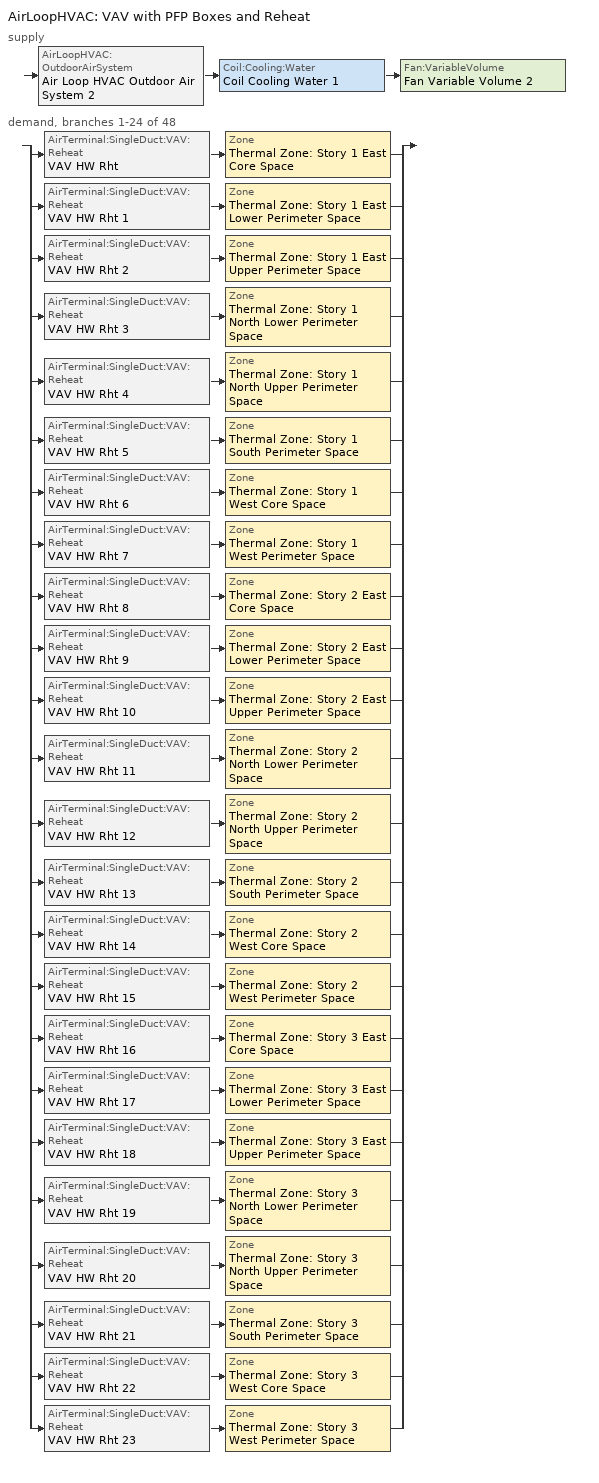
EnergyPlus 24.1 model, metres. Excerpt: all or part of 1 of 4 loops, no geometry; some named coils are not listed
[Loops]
AirLoopHVAC 'VAV with PFP Boxes and Reheat'
 supply: AirLoopHVAC:OutdoorAirSystem 'Air Loop HVAC Outdoor Air System 2' > Coil:Cooling:Water 'Coil Cooling Water 1' > Fan:VariableVolume 'Fan Variable Volume 2'
 demand, branches 1-24 of 48: split
  | AirTerminal:SingleDuct:VAV:Reheat 'VAV HW Rht' > Zone 'Thermal Zone: Story 1 East Core Space'
  | AirTerminal:SingleDuct:VAV:Reheat 'VAV HW Rht 1' > Zone 'Thermal Zone: Story 1 East Lower Perimeter Space'
  | AirTerminal:SingleDuct:VAV:Reheat 'VAV HW Rht 2' > Zone 'Thermal Zone: Story 1 East Upper Perimeter Space'
  | AirTerminal:SingleDuct:VAV:Reheat 'VAV HW Rht 3' > Zone 'Thermal Zone: Story 1 North Lower Perimeter Space'
  | AirTerminal:SingleDuct:VAV:Reheat 'VAV HW Rht 4' > Zone 'Thermal Zone: Story 1 North Upper Perimeter Space'
  | AirTerminal:SingleDuct:VAV:Reheat 'VAV HW Rht 5' > Zone 'Thermal Zone: Story 1 South Perimeter Space'
  | AirTerminal:SingleDuct:VAV:Reheat 'VAV HW Rht 6' > Zone 'Thermal Zone: Story 1 West Core Space'
  | AirTerminal:SingleDuct:VAV:Reheat 'VAV HW Rht 7' > Zone 'Thermal Zone: Story 1 West Perimeter Space'
  | AirTerminal:SingleDuct:VAV:Reheat 'VAV HW Rht 8' > Zone 'Thermal Zone: Story 2 East Core Space'
  | AirTerminal:SingleDuct:VAV:Reheat 'VAV HW Rht 9' > Zone 'Thermal Zone: Story 2 East Lower Perimeter Space'
  | AirTerminal:SingleDuct:VAV:Reheat 'VAV HW Rht 10' > Zone 'Thermal Zone: Story 2 East Upper Perimeter Space'
  | AirTerminal:SingleDuct:VAV:Reheat 'VAV HW Rht 11' > Zone 'Thermal Zone: Story 2 North Lower Perimeter Space'
  | AirTerminal:SingleDuct:VAV:Reheat 'VAV HW Rht 12' > Zone 'Thermal Zone: Story 2 North Upper Perimeter Space'
  | AirTerminal:SingleDuct:VAV:Reheat 'VAV HW Rht 13' > Zone 'Thermal Zone: Story 2 South Perimeter Space'
  | AirTerminal:SingleDuct:VAV:Reheat 'VAV HW Rht 14' > Zone 'Thermal Zone: Story 2 West Core Space'
  | AirTerminal:SingleDuct:VAV:Reheat 'VAV HW Rht 15' > Zone 'Thermal Zone: Story 2 West Perimeter Space'
  | AirTerminal:SingleDuct:VAV:Reheat 'VAV HW Rht 16' > Zone 'Thermal Zone: Story 3 East Core Space'
  | AirTerminal:SingleDuct:VAV:Reheat 'VAV HW Rht 17' > Zone 'Thermal Zone: Story 3 East Lower Perimeter Space'
  | AirTerminal:SingleDuct:VAV:Reheat 'VAV HW Rht 18' > Zone 'Thermal Zone: Story 3 East Upper Perimeter Space'
  | AirTerminal:SingleDuct:VAV:Reheat 'VAV HW Rht 19' > Zone 'Thermal Zone: Story 3 North Lower Perimeter Space'
  | AirTerminal:SingleDuct:VAV:Reheat 'VAV HW Rht 20' > Zone 'Thermal Zone: Story 3 North Upper Perimeter Space'
  | AirTerminal:SingleDuct:VAV:Reheat 'VAV HW Rht 21' > Zone 'Thermal Zone: Story 3 South Perimeter Space'
  | AirTerminal:SingleDuct:VAV:Reheat 'VAV HW Rht 22' > Zone 'Thermal Zone: Story 3 West Core Space'
  | AirTerminal:SingleDuct:VAV:Reheat 'VAV HW Rht 23' > Zone 'Thermal Zone: Story 3 West Perimeter Space'
[ZoneVentilation:DesignFlowRate]
90.1-2010 - Office - OpenOffice Ventilation: Zone or ZoneList or Space or SpaceList=256 - 90.1-2010 - Office - OpenOffice; Design Flow Rate Calculation Method=Flow/Area; Flow Rate per Floor Area {m3/s-m2}=0.001; Ventilation Type=Natural; Fan Total Efficiency=1; Constant Term Coefficient=1; Minimum Indoor Temperature {C}=-100; Maximum Indoor Temperature {C}=100; Delta Temperature {deltaC}=-100; Minimum Outdoor Temperature {C}=-100; Maximum Outdoor Temperature {C}=100; Maximum Wind Speed {m/s}=40
[EnergyManagementSystem:Sensor] Output:Variable or Output:Meter=Zone Mean Air Temperature
Name | Output:Variable or Output:Meter Index Key
ZoneMeanAirTemp_2_East_Lower_Perimeter | THERMAL ZONE: STORY 2 EAST LOWER PERIMETER SPACE
ZoneMeanAirTemp_2_South_Perimeter | Thermal Zone: Story 2 South Perimeter Space
ZoneMeanAirTemp_2_North_Upper_Perimeter | THERMAL ZONE: STORY 2 NORTH UPPER PERIMETER SPACE
ZoneMeanAirTemp_2_West_Perimeter | THERMAL ZONE: STORY 2 WEST PERIMETER SPACE
ZoneMeanAirTemp_3_East_Lower_Perimeter | THERMAL ZONE: STORY 3 EAST LOWER PERIMETER SPACE
ZoneMeanAirTemp_3_East_Upper_Perimeter | THERMAL ZONE: STORY 3 EAST UPPER PERIMETER SPACE
ZoneMeanAirTemp_3_North_Upper_Perimeter | THERMAL ZONE: STORY 3 NORTH UPPER PERIMETER SPACE
ZoneMeanAirTemp_3_South_Perimeter | THERMAL ZONE: STORY 3 SOUTH PERIMETER SPACE
ZoneMeanAirTemp_3_West_Perimeter | THERMAL ZONE: STORY 3 WEST PERIMETER SPACE
[SpaceList]
256 - 90.1-2010 - Office - OpenOffice: Story 1 West Core Space, Story 1 West Perimeter Space, Story 1 East Upper Perimeter Space, Story 6 East Upper Perimeter Space, Story 1 North Lower Perimeter Space, Story 1 North Upper Perimeter Space, Story 1 East Lower Perimeter Space, Story 1 South Perimeter Space, Story 1 East Core Space, Story 4 East Core Space, Story 2 West Perimeter Space, Story 3 East Lower Perimeter Space, Story 2 South Perimeter Space, Story 2 North Upper Perimeter Space, Story 2 East Upper Perimeter Space, Story 2 North Lower Perimeter Space, Story 2 East Lower Perimeter Space, Story 5 West Core Space, Story 2 East Core Space, Story 2 West Core Space, Story 5 South Perimeter Space, Story 3 West Perimeter Space, Story 3 North Upper Perimeter Space, Story 3 East Upper Perimeter Space, Story 3 North Lower Perimeter Space, Story 3 South Perimeter Space, Story 3 West Core Space, Story 3 East Core Space, Story 4 West Perimeter Space, Story 4 North Upper Perimeter Space, Story 4 East Upper Perimeter Space, Story 4 North Lower Perimeter Space, Story 4 East Lower Perimeter Space, Story 5 North Lower Perimeter Space, Story 4 South Perimeter Space, Story 4 West Core Space, Story 5 West Perimeter Space, Story 5 North Upper Perimeter Space, Story 5 East Upper Perimeter Space, Story 5 East Lower Perimeter Space, Story 5 East Core Space, Story 6 West Perimeter Space, Story 6 North Upper Perimeter Space, Story 6 North Lower Perimeter Space, Story 6 East Lower Perimeter Space, Story 6 South Perimeter Space, Story 6 West Core Space, Story 6 East Core Space
[ZoneInfiltration:DesignFlowRate]
90.1-2010 - Office - OpenOffice Infiltration 2: Zone or ZoneList or Space or SpaceList=256 - 90.1-2010 - Office - OpenOffice; Schedule=Medium Office Infil Quarter On; Design Flow Rate Calculation Method=Flow/ExteriorArea; Flow Rate per Exterior Surface Area {m3/s-m2}=0.000226568
[DesignSpecification:OutdoorAir]
90.1-2010 - Office - OpenOffice Ventilation: Outdoor Air Method=Sum; Outdoor Air Flow per Person {m3/s-person}=0.00235974; Outdoor Air Flow per Zone Floor Area {m3/s-m2}=0.0003048; Outdoor Air Flow per Zone {m3/s}=0; Outdoor Air Flow Air Changes per Hour {1/hr}=0
[DesignSpecification:OutdoorAir:SpaceList] Space 1 Design Specification Outdoor Air Object=90.1-2010 - Office - OpenOffice Ventilation
Name | Space 1
Thermal Zone: Story 1 East Core Space DSOA Space List | Story 1 East Core Space
Thermal Zone: Story 1 East Lower Perimeter Space DSOA Space List | Story 1 East Lower Perimeter Space
Thermal Zone: Story 1 East Upper Perimeter Space DSOA Space List | Story 1 East Upper Perimeter Space
Thermal Zone: Story 1 North Lower Perimeter Space DSOA Space List | Story 1 North Lower Perimeter Space
Thermal Zone: Story 1 North Upper Perimeter Space DSOA Space List | Story 1 North Upper Perimeter Space
Thermal Zone: Story 1 South Perimeter Space DSOA Space List | Story 1 South Perimeter Space
Thermal Zone: Story 1 West Core Space DSOA Space List | Story 1 West Core Space
Thermal Zone: Story 1 West Perimeter Space DSOA Space List | Story 1 West Perimeter Space
Thermal Zone: Story 2 East Core Space DSOA Space List | Story 2 East Core Space
Thermal Zone: Story 2 East Lower Perimeter Space DSOA Space List | Story 2 East Lower Perimeter Space
Thermal Zone: Story 2 East Upper Perimeter Space DSOA Space List | Story 2 East Upper Perimeter Space
Thermal Zone: Story 2 North Lower Perimeter Space DSOA Space List | Story 2 North Lower Perimeter Space
Thermal Zone: Story 2 North Upper Perimeter Space DSOA Space List | Story 2 North Upper Perimeter Space
Thermal Zone: Story 2 South Perimeter Space DSOA Space List | Story 2 South Perimeter Space
Thermal Zone: Story 2 West Core Space DSOA Space List | Story 2 West Core Space
Thermal Zone: Story 2 West Perimeter Space DSOA Space List | Story 2 West Perimeter Space
Thermal Zone: Story 3 East Core Space DSOA Space List | Story 3 East Core Space
Thermal Zone: Story 3 East Lower Perimeter Space DSOA Space List | Story 3 East Lower Perimeter Space
Thermal Zone: Story 3 East Upper Perimeter Space DSOA Space List | Story 3 East Upper Perimeter Space
Thermal Zone: Story 3 North Lower Perimeter Space DSOA Space List | Story 3 North Lower Perimeter Space
Thermal Zone: Story 3 North Upper Perimeter Space DSOA Space List | Story 3 North Upper Perimeter Space
Thermal Zone: Story 3 South Perimeter Space DSOA Space List | Story 3 South Perimeter Space
Thermal Zone: Story 3 West Core Space DSOA Space List | Story 3 West Core Space
Thermal Zone: Story 3 West Perimeter Space DSOA Space List | Story 3 West Perimeter Space
[Sizing:Zone] Zone Cooling Design Supply Air Temperature Input Method=SupplyAirTemperature; Zone Cooling Design Supply Air Temperature {C}=14; Zone Cooling Design Supply Air Temperature Difference {deltaC}=11.11; Zone Heating Design Supply Air Temperature Input Method=SupplyAirTemperature; Zone Heating Design Supply Air Temperature {C}=40; Zone Heating Design Supply Air Temperature Difference {deltaC}=11.11; Zone Cooling Design Supply Air Humidity Ratio {kgWater/kgDryAir}=0.0085; Zone Heating Design Supply Air Humidity Ratio {kgWater/kgDryAir}=0.008; Cooling Design Air Flow Method=DesignDay; Cooling Design Air Flow Rate {m3/s}=0; Cooling Minimum Air Flow per Zone Floor Area {m3/s-m2}=0.003; Cooling Minimum Air Flow {m3/s}=0; Cooling Minimum Air Flow Fraction=0; Heating Design Air Flow Method=DesignDay; Heating Design Air Flow Rate {m3/s}=0; Heating Maximum Air Flow per Zone Floor Area {m3/s-m2}=0.002032; Heating Maximum Air Flow {m3/s}=0.141576; Heating Maximum Air Flow Fraction=0.3; Account for Dedicated Outdoor Air System=No; Zone Load Sizing Method=Sensible Load Only No Latent Load; Zone Latent Cooling Design Supply Air Humidity Ratio Input Method=HumidityRatioDifference; Zone Cooling Design Supply Air Humidity Ratio Difference {kgWater/kgDryAir}=0.005; Zone Latent Heating Design Supply Air Humidity Ratio Input Method=HumidityRatioDifference; Zone Humidification Design Supply Air Humidity Ratio Difference {kgWater/kgDryAir}=0.005
Name | Design Specification Outdoor Air Object
Thermal Zone: Story 1 East Core Space | Thermal Zone: Story 1 East Core Space DSOA Space List
Thermal Zone: Story 1 East Lower Perimeter Space | Thermal Zone: Story 1 East Lower Perimeter Space DSOA Space List
Thermal Zone: Story 1 East Upper Perimeter Space | Thermal Zone: Story 1 East Upper Perimeter Space DSOA Space List
Thermal Zone: Story 1 North Lower Perimeter Space | Thermal Zone: Story 1 North Lower Perimeter Space DSOA Space List
Thermal Zone: Story 1 North Upper Perimeter Space | Thermal Zone: Story 1 North Upper Perimeter Space DSOA Space List
Thermal Zone: Story 1 South Perimeter Space | Thermal Zone: Story 1 South Perimeter Space DSOA Space List
Thermal Zone: Story 1 West Core Space | Thermal Zone: Story 1 West Core Space DSOA Space List
Thermal Zone: Story 1 West Perimeter Space | Thermal Zone: Story 1 West Perimeter Space DSOA Space List
Thermal Zone: Story 2 East Core Space | Thermal Zone: Story 2 East Core Space DSOA Space List
Thermal Zone: Story 2 East Lower Perimeter Space | Thermal Zone: Story 2 East Lower Perimeter Space DSOA Space List
Thermal Zone: Story 2 East Upper Perimeter Space | Thermal Zone: Story 2 East Upper Perimeter Space DSOA Space List
Thermal Zone: Story 2 North Lower Perimeter Space | Thermal Zone: Story 2 North Lower Perimeter Space DSOA Space List
Thermal Zone: Story 2 North Upper Perimeter Space | Thermal Zone: Story 2 North Upper Perimeter Space DSOA Space List
Thermal Zone: Story 2 South Perimeter Space | Thermal Zone: Story 2 South Perimeter Space DSOA Space List
Thermal Zone: Story 2 West Core Space | Thermal Zone: Story 2 West Core Space DSOA Space List
Thermal Zone: Story 2 West Perimeter Space | Thermal Zone: Story 2 West Perimeter Space DSOA Space List
Thermal Zone: Story 3 East Core Space | Thermal Zone: Story 3 East Core Space DSOA Space List
Thermal Zone: Story 3 East Lower Perimeter Space | Thermal Zone: Story 3 East Lower Perimeter Space DSOA Space List
Thermal Zone: Story 3 East Upper Perimeter Space | Thermal Zone: Story 3 East Upper Perimeter Space DSOA Space List
Thermal Zone: Story 3 North Lower Perimeter Space | Thermal Zone: Story 3 North Lower Perimeter Space DSOA Space List
Thermal Zone: Story 3 North Upper Perimeter Space | Thermal Zone: Story 3 North Upper Perimeter Space DSOA Space List
Thermal Zone: Story 3 South Perimeter Space | Thermal Zone: Story 3 South Perimeter Space DSOA Space List
Thermal Zone: Story 3 West Core Space | Thermal Zone: Story 3 West Core Space DSOA Space List
Thermal Zone: Story 3 West Perimeter Space | Thermal Zone: Story 3 West Perimeter Space DSOA Space List
[Sizing:System]
VAV with PFP Boxes and Reheat: Type of Load to Size On=Sensible; Design Outdoor Air Flow Rate {m3/s}=autosize; Central Heating Maximum System Air Flow Ratio=0.3; Preheat Design Temperature {C}=7; Preheat Design Humidity Ratio {kgWater/kgDryAir}=0.008; Precool Design Temperature {C}=12.8; Precool Design Humidity Ratio {kgWater/kgDryAir}=0.008; Central Cooling Design Supply Air Temperature {C}=18; Central Heating Design Supply Air Temperature {C}=16.7; Type of Zone Sum to Use=NonCoincident; 100% Outdoor Air in Cooling=No; 100% Outdoor Air in Heating=Yes; Central Cooling Design Supply Air Humidity Ratio {kgWater/kgDryAir}=0.0085; Central Heating Design Supply Air Humidity Ratio {kgWater/kgDryAir}=0.008; Cooling Supply Air Flow Rate Method=FlowPerFloorArea; Cooling Supply Air Flow Rate {m3/s}=0; Cooling Supply Air Flow Rate Per Floor Area {m3/s-m2}=0.00996765; Cooling Fraction of Autosized Cooling Supply Air Flow Rate=1; Cooling Supply Air Flow Rate Per Unit Cooling Capacity {m3/s-W}=3.94755e-05; Heating Supply Air Flow Rate Method=DesignDay; Heating Supply Air Flow Rate {m3/s}=0; Heating Supply Air Flow Rate Per Floor Area {m3/s-m2}=0.00996765; Heating Fraction of Autosized Heating Supply Air Flow Rate=1; Heating Fraction of Autosized Cooling Supply Air Flow Rate=1; Heating Supply Air Flow Rate Per Unit Heating Capacity {m3/s-W}=3.15882e-05; System Outdoor Air Method=ZoneSum; Zone Maximum Outdoor Air Fraction=1; Cooling Design Capacity Method=CoolingDesignCapacity; Cooling Design Capacity {W}=Autosize; Cooling Design Capacity Per Floor Area {W/m2}=234.7; Fraction of Autosized Cooling Design Capacity=1; Heating Design Capacity Method=HeatingDesignCapacity; Heating Design Capacity {W}=Autosize; Heating Design Capacity Per Floor Area {W/m2}=157; Fraction of Autosized Heating Design Capacity=1; Central Cooling Capacity Control Method=OnOff
[ZoneControl:Thermostat] Control Type Schedule=DualSetpointControl; Temperature Difference Between Cutout And Setpoint {deltaC}=0
Name | Zone or ZoneList | Control 1
Thermal Zone: Story 1 East Core Space Thermostat | Thermal Zone: Story 1 East Core Space | Thermal Zone: Story 1 East Core Space Thermostat
Thermal Zone: Story 1 East Lower Perimeter Space Thermostat | Thermal Zone: Story 1 East Lower Perimeter Space | Thermal Zone: Story 1 East Lower Perimeter Space Thermostat
Thermal Zone: Story 1 East Upper Perimeter Space Thermostat | Thermal Zone: Story 1 East Upper Perimeter Space | Thermal Zone: Story 1 East Upper Perimeter Space Thermostat
Thermal Zone: Story 1 North Lower Perimeter Space Thermostat | Thermal Zone: Story 1 North Lower Perimeter Space | Thermal Zone: Story 1 North Lower Perimeter Space Thermostat
Thermal Zone: Story 1 North Upper Perimeter Space Thermostat | Thermal Zone: Story 1 North Upper Perimeter Space | Thermal Zone: Story 1 North Upper Perimeter Space Thermostat
Thermal Zone: Story 1 South Perimeter Space Thermostat | Thermal Zone: Story 1 South Perimeter Space | Thermal Zone: Story 1 South Perimeter Space Thermostat
Thermal Zone: Story 1 West Core Space Thermostat | Thermal Zone: Story 1 West Core Space | Thermal Zone: Story 1 West Core Space Thermostat
Thermal Zone: Story 1 West Perimeter Space Thermostat | Thermal Zone: Story 1 West Perimeter Space | Thermal Zone: Story 1 West Perimeter Space Thermostat
Thermal Zone: Story 2 East Core Space Thermostat | Thermal Zone: Story 2 East Core Space | Thermal Zone: Story 2 East Core Space Thermostat
Thermal Zone: Story 2 East Lower Perimeter Space Thermostat | Thermal Zone: Story 2 East Lower Perimeter Space | Thermal Zone: Story 2 East Lower Perimeter Space Thermostat
Thermal Zone: Story 2 East Upper Perimeter Space Thermostat | Thermal Zone: Story 2 East Upper Perimeter Space | Thermal Zone: Story 2 East Upper Perimeter Space Thermostat
Thermal Zone: Story 2 North Lower Perimeter Space Thermostat | Thermal Zone: Story 2 North Lower Perimeter Space | Thermal Zone: Story 2 North Lower Perimeter Space Thermostat
Thermal Zone: Story 2 North Upper Perimeter Space Thermostat | Thermal Zone: Story 2 North Upper Perimeter Space | Thermal Zone: Story 2 North Upper Perimeter Space Thermostat
Thermal Zone: Story 2 South Perimeter Space Thermostat | Thermal Zone: Story 2 South Perimeter Space | Thermal Zone: Story 2 South Perimeter Space Thermostat
Thermal Zone: Story 2 West Core Space Thermostat | Thermal Zone: Story 2 West Core Space | Thermal Zone: Story 2 West Core Space Thermostat
Thermal Zone: Story 2 West Perimeter Space Thermostat | Thermal Zone: Story 2 West Perimeter Space | Thermal Zone: Story 2 West Perimeter Space Thermostat
Thermal Zone: Story 3 East Core Space Thermostat | Thermal Zone: Story 3 East Core Space | Thermal Zone: Story 3 East Core Space Thermostat
Thermal Zone: Story 3 East Lower Perimeter Space Thermostat | Thermal Zone: Story 3 East Lower Perimeter Space | Thermal Zone: Story 3 East Lower Perimeter Space Thermostat
Thermal Zone: Story 3 East Upper Perimeter Space Thermostat | Thermal Zone: Story 3 East Upper Perimeter Space | Thermal Zone: Story 3 East Upper Perimeter Space Thermostat
Thermal Zone: Story 3 North Lower Perimeter Space Thermostat | Thermal Zone: Story 3 North Lower Perimeter Space | Thermal Zone: Story 3 North Lower Perimeter Space Thermostat
Thermal Zone: Story 3 North Upper Perimeter Space Thermostat | Thermal Zone: Story 3 North Upper Perimeter Space | Thermal Zone: Story 3 North Upper Perimeter Space Thermostat
Thermal Zone: Story 3 South Perimeter Space Thermostat | Thermal Zone: Story 3 South Perimeter Space | Thermal Zone: Story 3 South Perimeter Space Thermostat
Thermal Zone: Story 3 West Core Space Thermostat | Thermal Zone: Story 3 West Core Space | Thermal Zone: Story 3 West Core Space Thermostat
Thermal Zone: Story 3 West Perimeter Space Thermostat | Thermal Zone: Story 3 West Perimeter Space | Thermal Zone: Story 3 West Perimeter Space Thermostat
[ThermostatSetpoint:DualSetpoint] Heating Setpoint Temperature Schedule=hsp; Cooling Setpoint Temperature Schedule=csp
Thermal Zone: Story 1 East Core Space Thermostat; Thermal Zone: Story 1 East Lower Perimeter Space Thermostat; Thermal Zone: Story 1 East Upper Perimeter Space Thermostat; Thermal Zone: Story 1 North Lower Perimeter Space Thermostat; Thermal Zone: Story 1 North Upper Perimeter Space Thermostat; Thermal Zone: Story 1 South Perimeter Space Thermostat; Thermal Zone: Story 1 West Core Space Thermostat; Thermal Zone: Story 1 West Perimeter Space Thermostat; Thermal Zone: Story 2 East Core Space Thermostat; Thermal Zone: Story 2 East Lower Perimeter Space Thermostat; Thermal Zone: Story 2 East Upper Perimeter Space Thermostat; Thermal Zone: Story 2 North Lower Perimeter Space Thermostat; Thermal Zone: Story 2 North Upper Perimeter Space Thermostat; Thermal Zone: Story 2 South Perimeter Space Thermostat; Thermal Zone: Story 2 West Core Space Thermostat; Thermal Zone: Story 2 West Perimeter Space Thermostat; Thermal Zone: Story 3 East Core Space Thermostat; Thermal Zone: Story 3 East Lower Perimeter Space Thermostat; Thermal Zone: Story 3 East Upper Perimeter Space Thermostat; Thermal Zone: Story 3 North Lower Perimeter Space Thermostat; Thermal Zone: Story 3 North Upper Perimeter Space Thermostat; Thermal Zone: Story 3 South Perimeter Space Thermostat; Thermal Zone: Story 3 West Core Space Thermostat; Thermal Zone: Story 3 West Perimeter Space Thermostat
[AirTerminal:SingleDuct:VAV:Reheat] Availability Schedule=Always On Discrete hvac_library; Zone Minimum Air Flow Input Method=FixedFlowRate; Maximum Hot Water or Steam Flow Rate {m3/s}=Autosize; Minimum Hot Water or Steam Flow Rate {m3/s}=0; Convergence Tolerance=0.001; Damper Heating Action=Normal; Maximum Flow per Zone Floor Area During Reheat {m3/s-m2}=Autocalculate; Maximum Flow Fraction During Reheat=Autocalculate; Maximum Reheat Air Temperature {C}=35
Name | Maximum Air Flow Rate {m3/s} | Constant Minimum Air Flow Fraction | Fixed Minimum Air Flow Rate {m3/s} | Reheat Coil
VAV HW Rht | autosize | 0.63 | 11.4774 | VAV HW Rht Coil
VAV HW Rht 1 | Autosize | 0.63 | 0.0823968 | VAV HW Rht Coil 1
VAV HW Rht 2 | Autosize | 0.63 | 0.345148 | VAV HW Rht Coil 2
VAV HW Rht 3 | Autosize | 0.63 | 0.247 | VAV HW Rht Coil 3
VAV HW Rht 4 | Autosize | 0.63 | 0.409867 | VAV HW Rht Coil 4
VAV HW Rht 5 | Autosize | 0.63 | 0.61794 | VAV HW Rht Coil 5
VAV HW Rht 6 | Autosize | 0.63 | 0.61 | VAV HW Rht Coil 6
VAV HW Rht 7 | Autosize | 0.63 | 0.425978 | VAV HW Rht Coil 7
VAV HW Rht 8 | Autosize | 0.63 | 1.86745 | VAV HW Rht Coil 8
VAV HW Rht 9 | Autosize | 0.63 | 0.190291 | VAV HW Rht Coil 9
VAV HW Rht 10 | Autosize | 0.63 | 0.409119 | VAV HW Rht Coil 10
VAV HW Rht 11 | Autosize | 0.63 | 0.332205 | VAV HW Rht Coil 11
VAV HW Rht 12 | Autosize | 0.63 | 0.283707 | VAV HW Rht Coil 12
VAV HW Rht 13 | Autosize | 0.63 | 0.741141 | VAV HW Rht Coil 13
VAV HW Rht 14 | Autosize | 0.63 | 2.56202 | VAV HW Rht Coil 14
VAV HW Rht 15 | Autosize | 0.63 | 0.517857 | VAV HW Rht Coil 15
VAV HW Rht 16 | Autosize | 0.63 | 2.9958 | VAV HW Rht Coil 16
VAV HW Rht 17 | Autosize | 0.63 | 0.203428 | VAV HW Rht Coil 17
VAV HW Rht 18 | Autosize |  | 0.381845 | VAV HW Rht Coil 18
VAV HW Rht 19 | Autosize | 0.63 | 0.542375 | VAV HW Rht Coil 19
VAV HW Rht 20 | Autosize | 0.63 | 0.20134 | VAV HW Rht Coil 20
VAV HW Rht 21 | Autosize | 0.63 | 0.344183 | VAV HW Rht Coil 21
VAV HW Rht 22 | Autosize | 0.63 | 0.64 | VAV HW Rht Coil 22
VAV HW Rht 23 | Autosize | 0.63 | 0.941559 | VAV HW Rht Coil 23
[Zone equipment]
Thermal Zone: Story 1 East Core Space: VAV HW Rht
Thermal Zone: Story 1 East Lower Perimeter Space: VAV HW Rht 1
Thermal Zone: Story 1 East Upper Perimeter Space: VAV HW Rht 2
Thermal Zone: Story 1 North Lower Perimeter Space: VAV HW Rht 3
Thermal Zone: Story 1 North Upper Perimeter Space: VAV HW Rht 4
Thermal Zone: Story 1 South Perimeter Space: VAV HW Rht 5
Thermal Zone: Story 1 West Core Space: VAV HW Rht 6
Thermal Zone: Story 1 West Perimeter Space: VAV HW Rht 7
Thermal Zone: Story 2 East Core Space: VAV HW Rht 8
Thermal Zone: Story 2 East Lower Perimeter Space: VAV HW Rht 9
Thermal Zone: Story 2 East Upper Perimeter Space: VAV HW Rht 10
Thermal Zone: Story 2 North Lower Perimeter Space: VAV HW Rht 11
Thermal Zone: Story 2 North Upper Perimeter Space: VAV HW Rht 12
Thermal Zone: Story 2 South Perimeter Space: VAV HW Rht 13
Thermal Zone: Story 2 West Core Space: VAV HW Rht 14
Thermal Zone: Story 2 West Perimeter Space: VAV HW Rht 15
Thermal Zone: Story 3 East Core Space: VAV HW Rht 16
Thermal Zone: Story 3 East Lower Perimeter Space: VAV HW Rht 17
Thermal Zone: Story 3 East Upper Perimeter Space: VAV HW Rht 18
Thermal Zone: Story 3 North Lower Perimeter Space: VAV HW Rht 19
Thermal Zone: Story 3 North Upper Perimeter Space: VAV HW Rht 20
Thermal Zone: Story 3 South Perimeter Space: VAV HW Rht 21
Thermal Zone: Story 3 West Core Space: VAV HW Rht 22
Thermal Zone: Story 3 West Perimeter Space: VAV HW Rht 23
[Fan:VariableVolume]
Fan Variable Volume 2: Availability Schedule=Always On Discrete; Fan Total Efficiency=0.6045; Pressure Rise {Pa}=500; Maximum Flow Rate {m3/s}=85; Fan Power Minimum Flow Rate Input Method=Fraction; Fan Power Minimum Flow Fraction=0.25; Fan Power Minimum Air Flow Rate {m3/s}=0.113267; Motor Efficiency=0.93; Motor In Airstream Fraction=1; Fan Power Coefficient 1=0.0407599; Fan Power Coefficient 2=0.088045; Fan Power Coefficient 3=-0.0729261; Fan Power Coefficient 4=0.94374; Fan Power Coefficient 5=0
[Coil:Cooling:Water]
Coil Cooling Water 1: Availability Schedule=Always On Discrete; Design Water Flow Rate {m3/s}=Autosize; Design Air Flow Rate {m3/s}=Autosize; Design Inlet Water Temperature {C}=Autosize; Design Inlet Air Temperature {C}=Autosize; Design Outlet Air Temperature {C}=Autosize; Design Inlet Air Humidity Ratio {kgWater/kgDryAir}=Autosize; Design Outlet Air Humidity Ratio {kgWater/kgDryAir}=Autosize; Type of Analysis=SimpleAnalysis; Heat Exchanger Configuration=CrossFlow; Design Water Temperature Difference {deltaC}=1
[Controller:WaterCoil]
Controller Water Coil 1: Control Variable=Temperature; Action=Reverse; Actuator Variable=Flow; Controller Convergence Tolerance {deltaC}=Autosize; Maximum Actuated Flow {m3/s}=Autosize; Minimum Actuated Flow {m3/s}=0
[Controller:OutdoorAir]
Controller Outdoor Air 2: Minimum Outdoor Air Flow Rate {m3/s}=Autosize; Maximum Outdoor Air Flow Rate {m3/s}=Autosize; Economizer Control Type=DifferentialDryBulb; Economizer Control Action Type=ModulateFlow; Economizer Maximum Limit Dry-Bulb Temperature {C}=28; Economizer Maximum Limit Enthalpy {J/kg}=64000; Economizer Minimum Limit Dry-Bulb Temperature {C}=-100; Lockout Type=NoLockout; Minimum Limit Type=FixedMinimum; Maximum Fraction of Outdoor Air Schedule=OutdoorAir_Schedule; Mechanical Ventilation Controller=Controller Mechanical Ventilation 2; High Humidity Control=No; Control High Indoor Humidity Based on Outdoor Humidity Ratio=Yes; Heat Recovery Bypass Control Type=BypassWhenWithinEconomizerLimits
[Controller:MechanicalVentilation]
Controller Mechanical Ventilation 2: Availability Schedule=Always On Discrete; Demand Controlled Ventilation=No; System Outdoor Air Method=ZoneSum; Zone or ZoneList 1=Thermal Zone: Story 1 East Core Space; Design Specification Outdoor Air Object Name 1=90.1-2010 - Office - OpenOffice Ventilation; Zone or ZoneList 2=Thermal Zone: Story 1 East Lower Perimeter Space; Design Specification Outdoor Air Object Name 2=90.1-2010 - Office - OpenOffice Ventilation; Zone or ZoneList 3=Thermal Zone: Story 1 East Upper Perimeter Space; Design Specification Outdoor Air Object Name 3=90.1-2010 - Office - OpenOffice Ventilation; Zone or ZoneList 4=Thermal Zone: Story 1 North Lower Perimeter Space; Design Specification Outdoor Air Object Name 4=90.1-2010 - Office - OpenOffice Ventilation; Zone or ZoneList 5=Thermal Zone: Story 1 North Upper Perimeter Space; Design Specification Outdoor Air Object Name 5=90.1-2010 - Office - OpenOffice Ventilation; Zone or ZoneList 6=Thermal Zone: Story 1 South Perimeter Space; Design Specification Outdoor Air Object Name 6=90.1-2010 - Office - OpenOffice Ventilation; Zone or ZoneList 7=Thermal Zone: Story 1 West Core Space; Design Specification Outdoor Air Object Name 7=90.1-2010 - Office - OpenOffice Ventilation; Zone or ZoneList 8=Thermal Zone: Story 1 West Perimeter Space; Design Specification Outdoor Air Object Name 8=90.1-2010 - Office - OpenOffice Ventilation; Zone or ZoneList 9=Thermal Zone: Story 2 East Core Space; Design Specification Outdoor Air Object Name 9=90.1-2010 - Office - OpenOffice Ventilation; Zone or ZoneList 10=Thermal Zone: Story 2 East Lower Perimeter Space; Design Specification Outdoor Air Object Name 10=90.1-2010 - Office - OpenOffice Ventilation; Zone or ZoneList 11=Thermal Zone: Story 2 East Upper Perimeter Space; Design Specification Outdoor Air Object Name 11=90.1-2010 - Office - OpenOffice Ventilation; Zone or ZoneList 12=Thermal Zone: Story 2 North Lower Perimeter Space; Design Specification Outdoor Air Object Name 12=90.1-2010 - Office - OpenOffice Ventilation; Zone or ZoneList 13=Thermal Zone: Story 2 North Upper Perimeter Space; Design Specification Outdoor Air Object Name 13=90.1-2010 - Office - OpenOffice Ventilation; Zone or ZoneList 14=Thermal Zone: Story 2 South Perimeter Space; Design Specification Outdoor Air Object Name 14=90.1-2010 - Office - OpenOffice Ventilation; Zone or ZoneList 15=Thermal Zone: Story 2 West Core Space; Design Specification Outdoor Air Object Name 15=90.1-2010 - Office - OpenOffice Ventilation; Zone or ZoneList 16=Thermal Zone: Story 2 West Perimeter Space; Design Specification Outdoor Air Object Name 16=90.1-2010 - Office - OpenOffice Ventilation; Zone or ZoneList 17=Thermal Zone: Story 3 East Core Space; Design Specification Outdoor Air Object Name 17=90.1-2010 - Office - OpenOffice Ventilation; Zone or ZoneList 18=Thermal Zone: Story 3 East Lower Perimeter Space; Design Specification Outdoor Air Object Name 18=90.1-2010 - Office - OpenOffice Ventilation; Zone or ZoneList 19=Thermal Zone: Story 3 East Upper Perimeter Space; Design Specification Outdoor Air Object Name 19=90.1-2010 - Office - OpenOffice Ventilation; Zone or ZoneList 20=Thermal Zone: Story 3 North Lower Perimeter Space; Design Specification Outdoor Air Object Name 20=90.1-2010 - Office - OpenOffice Ventilation; Zone or ZoneList 21=Thermal Zone: Story 3 North Upper Perimeter Space; Design Specification Outdoor Air Object Name 21=90.1-2010 - Office - OpenOffice Ventilation; Zone or ZoneList 22=Thermal Zone: Story 3 South Perimeter Space; Design Specification Outdoor Air Object Name 22=90.1-2010 - Office - OpenOffice Ventilation; Zone or ZoneList 23=Thermal Zone: Story 3 West Core Space; Design Specification Outdoor Air Object Name 23=90.1-2010 - Office - OpenOffice Ventilation; Zone or ZoneList 24=Thermal Zone: Story 3 West Perimeter Space; Design Specification Outdoor Air Object Name 24=90.1-2010 - Office - OpenOffice Ventilation; Zone or ZoneList 25=Thermal Zone: Story 4 East Core Space; Design Specification Outdoor Air Object Name 25=90.1-2010 - Office - OpenOffice Ventilation; Zone or ZoneList 26=Thermal Zone: Story 4 East Lower Perimeter Space; Design Specification Outdoor Air Object Name 26=90.1-2010 - Office - OpenOffice Ventilation; Zone or ZoneList 27=Thermal Zone: Story 4 East Upper Perimeter Space; Design Specification Outdoor Air Object Name 27=90.1-2010 - Office - OpenOffice Ventilation; Zone or ZoneList 28=Thermal Zone: Story 4 North Lower Perimeter Space; Design Specification Outdoor Air Object Name 28=90.1-2010 - Office - OpenOffice Ventilation; Zone or ZoneList 29=Thermal Zone: Story 4 North Upper Perimeter Space; Design Specification Outdoor Air Object Name 29=90.1-2010 - Office - OpenOffice Ventilation; Zone or ZoneList 30=Thermal Zone: Story 4 South Perimeter Space; Design Specification Outdoor Air Object Name 30=90.1-2010 - Office - OpenOffice Ventilation; Zone or ZoneList 31=Thermal Zone: Story 4 West Core Space; Design Specification Outdoor Air Object Name 31=90.1-2010 - Office - OpenOffice Ventilation; Zone or ZoneList 32=Thermal Zone: Story 4 West Perimeter Space; Design Specification Outdoor Air Object Name 32=90.1-2010 - Office - OpenOffice Ventilation; Zone or ZoneList 33=Thermal Zone: Story 5 East Core Space; Design Specification Outdoor Air Object Name 33=90.1-2010 - Office - OpenOffice Ventilation; Zone or ZoneList 34=Thermal Zone: Story 5 East Lower Perimeter Space; Design Specification Outdoor Air Object Name 34=90.1-2010 - Office - OpenOffice Ventilation; Zone or ZoneList 35=Thermal Zone: Story 5 East Upper Perimeter Space; Design Specification Outdoor Air Object Name 35=90.1-2010 - Office - OpenOffice Ventilation; Zone or ZoneList 36=Thermal Zone: Story 5 North Lower Perimeter Space; Design Specification Outdoor Air Object Name 36=90.1-2010 - Office - OpenOffice Ventilation; Zone or ZoneList 37=Thermal Zone: Story 5 North Upper Perimeter Space; Design Specification Outdoor Air Object Name 37=90.1-2010 - Office - OpenOffice Ventilation; Zone or ZoneList 38=Thermal Zone: Story 5 South Perimeter Space; Design Specification Outdoor Air Object Name 38=90.1-2010 - Office - OpenOffice Ventilation; Zone or ZoneList 39=Thermal Zone: Story 5 West Core Space; Design Specification Outdoor Air Object Name 39=90.1-2010 - Office - OpenOffice Ventilation; Zone or ZoneList 40=Thermal Zone: Story 5 West Perimeter Space; Design Specification Outdoor Air Object Name 40=90.1-2010 - Office - OpenOffice Ventilation; Zone or ZoneList 41=Thermal Zone: Story 6 East Core Space; Design Specification Outdoor Air Object Name 41=90.1-2010 - Office - OpenOffice Ventilation; Zone or ZoneList 42=Thermal Zone: Story 6 East Lower Perimeter Space; Design Specification Outdoor Air Object Name 42=90.1-2010 - Office - OpenOffice Ventilation; Zone or ZoneList 43=Thermal Zone: Story 6 East Upper Perimeter Space; Design Specification Outdoor Air Object Name 43=90.1-2010 - Office - OpenOffice Ventilation; Zone or ZoneList 44=Thermal Zone: Story 6 North Lower Perimeter Space; Design Specification Outdoor Air Object Name 44=90.1-2010 - Office - OpenOffice Ventilation; Zone or ZoneList 45=Thermal Zone: Story 6 North Upper Perimeter Space; Design Specification Outdoor Air Object Name 45=90.1-2010 - Office - OpenOffice Ventilation; Zone or ZoneList 46=Thermal Zone: Story 6 South Perimeter Space; Design Specification Outdoor Air Object Name 46=90.1-2010 - Office - OpenOffice Ventilation; Zone or ZoneList 47=Thermal Zone: Story 6 West Core Space; Design Specification Outdoor Air Object Name 47=90.1-2010 - Office - OpenOffice Ventilation; Zone or ZoneList 48=Thermal Zone: Story 6 West Perimeter Space; Design Specification Outdoor Air Object Name 48=90.1-2010 - Office - OpenOffice Ventilation
[AirLoopHVAC]
VAV with PFP Boxes and Reheat: Design Supply Air Flow Rate {m3/s}=AutoSize; Design Return Air Flow Fraction of Supply Air Flow=1
[SetpointManager:Scheduled]
Setpoint Manager Scheduled: Control Variable=Temperature; Schedule=CustomSATspt
[SetpointManager:MixedAir] Control Variable=Temperature
Node 75 OS Default SPM; Node 76 OS Default SPM
[Schedule:Compact]
hsp: Through: 12/31, For: AllDays, Until: 24:00, 18
csp: Through: 12/31, For: AllDays, Until: 01:00, 24, Until: 02:00, 24, Until: 03:00, 24, Until: 04:00, 24, Until: 05:00, 24, Until: 06:00, 24, Until: 07:00, 24, Until: 08:00, 24, Until: 09:00, 24, Until: 10:00, 24, Until: 11:00, 24, Until: 12:00, 24, Until: 13:00, 24, Until: 14:00, 24, Until: 15:00, 24, Until: 16:00, 24, Until: 17:00, 24, Until: 18:00, 24, Until: 19:00, 24, Until: 20:00, 24, Until: 21:00, 24, Until: 22:00, 24, Until: 23:00, 24, Until: 24:00, 24
OutdoorAir_Schedule: Through: 12/31, For: AllDays, Until: 24:00, 0.37
CustomSATspt: Through: 06/26, For: AllDays, Until:24:00, 18.3, Through: 06/27, For: AllDays, Until:24:00, 18.3, Through: 06/28, For: AllDays, Until:24:00, 18.3, Through: 06/29, For: AllDays, Until:24:00, 18.3, Through: 06/30, For: AllDays, Until:24:00, 18.3, Through: 07/01, For: AllDays, Until:24:00, 18.3, Through: 07/02, For: AllDays, Until:24:00, 18.3, Through: 07/03, For: AllDays, Until:24:00, 18.3, Through: 07/04, For: AllDays, Until:24:00, 18.3, Through: 07/05, For: AllDays, Until:24:00, 18.3, Through: 07/06, For: AllDays, Until:24:00, 18.3, Through: 07/07, For: AllDays, Until:24:00, 18.3, Through: 07/08, For: AllDays, Until:24:00, 18.3, Through: 07/09, For: AllDays, Until:24:00, 18.3, Through: 07/10, For: AllDays, Until:24:00, 18.3, Through: 07/11, For: AllDays, Until:24:00, 18.3, Through: 07/12, For: AllDays, Until:24:00, 18.1, Through: 07/13, For: AllDays, Until:24:00, 18.1, Through: 07/14, For: AllDays, Until:24:00, 18.1, Through: 07/15, For: AllDays, Until:24:00, 18.3, Through: 07/16, For: AllDays, Until:24:00, 18.3, Through: 07/17, For: AllDays, Until:24:00, 18.2, Through: 07/18, For: AllDays, Until:24:00, 17.5, Through: 07/19, For: AllDays, Until:24:00, 17.1, Through: 07/20, For: AllDays, Until:24:00, 18.1, Through: 07/21, For: AllDays, Until:24:00, 18.3, Through: 07/22, For: AllDays, Until:24:00, 18.3, Through: 07/23, For: AllDays, Until:24:00, 18.3, Through: 07/24, For: AllDays, Until:24:00, 18.3, Through: 07/25, For: AllDays, Until:24:00, 18.3, Through: 07/26, For: AllDays, Until:24:00, 18.3, Through: 07/27, For: AllDays, Until:24:00, 19.3, Through: 07/28, For: AllDays, Until:24:00, 19.2, Through: 07/29, For: AllDays, Until:24:00, 19.2, Through: 07/30, For: AllDays, Until:24:00, 20.1, Through: 07/31, For: AllDays, Until:24:00, 19.5, Through: 08/01, For: AllDays, Until:24:00, 20.5, Through: 08/02, For: AllDays, Until:24:00, 19.6, Through: 08/03, For: AllDays, Until:24:00, 19.3, Through: 08/04, For: AllDays, Until:24:00, 17.8, Through: 08/05, For: AllDays, Until:24:00, 18.4, Through: 08/06, For: AllDays, Until:24:00, 19, Through: 08/07, For: AllDays, Until:24:00, 19.1, Through: 08/08, For: AllDays, Until:24:00, 18.9, Through: 08/09, For: AllDays, Until:24:00, 18.4, Through: 08/10, For: AllDays, Until:24:00, 18.6, Through: 08/11, For: AllDays, Until:24:00, 18.8, Through: 08/12, For: AllDays, Until:24:00, 19.1, Through: 08/13, For: AllDays, Until:24:00, 19.2, Through: 08/14, For: AllDays, Until:24:00, 19, Through: 08/15, For: AllDays, Until:24:00, 18.5, Through: 08/16, For: AllDays, Until:24:00, 19.7, Through: 08/17, For: AllDays, Until:24:00, 19.5, Through: 08/18, For: AllDays, Until:24:00, 18.8, Through: 08/19, For: AllDays, Until:24:00, 18.6, Through: 08/20, For: AllDays, Until:24:00, 20.5, Through: 08/21, For: AllDays, Until:24:00, 20.9, Through: 08/22, For: AllDays, Until:24:00, 19.9, Through: 08/23, For: AllDays, Until:24:00, 19.5, Through: 08/24, For: AllDays, Until:24:00, 18.6, Through: 08/25, For: AllDays, Until:24:00, 18.6, Through: 08/26, For: AllDays, Until:24:00, 20.2, Through: 08/27, For: AllDays, Until:24:00, 20.6, Through: 08/28, For: AllDays, Until:24:00, 20.2, Through: 08/29, For: AllDays, Until:24:00, 20, Through: 08/30, For: AllDays, Until:24:00, 18.7, Through: 08/31, For: AllDays, Until:24:00, 18.9, Through: 09/01, For: AllDays, Until:24:00, 19.9, Through: 09/02, For: AllDays, Until:24:00, 20.7, Through: 09/03, For: AllDays, Until:24:00, 19.8, Through: 09/04, For: AllDays, Until:24:00, 18.3, Through: 09/05, For: AllDays, Until:24:00, 18, Through: 09/06, For: AllDays, Until:24:00, 18.3, Through: 09/07, For: AllDays, Until:24:00, 19.2, Through: 09/08, For: AllDays, Until:24:00, 17.7, Through: 09/09, For: AllDays, Until:24:00, 17.8, Through: 09/10, For: AllDays, Until:24:00, 19.4, Through: 09/11, For: AllDays, Until:24:00, 19.7, Through: 09/12, For: AllDays, Until:24:00, 18.2, Through: 12/31, For: AllDays, Until:24:00, 18.3
[Schedule:Constant]
DualSetpointControl: Thermal Zone: Story 1 East Lower Perimeter Space Thermostat Schedule Type Limits, 4
Always On Discrete hvac_library: OnOff hvac_library, 1
Always On Discrete: Always On Discrete Limits, 1
[Schedule:Day:Interval]
Medium Office Infil Quarter On Default Schedule; Medium Office Infil Quarter On Summer Design Day: No, 06:00, 1, 22:00, 0.25, 24:00, 1
Medium Office Infil Quarter On Rule 1 Day Schedule: No, 24:00, 1
Medium Office Infil Quarter On Rule 2 Day Schedule; Medium Office Infil Quarter On Winter Design Day: No, 06:00, 1, 18:00, 0.25, 24:00, 1
[Schedule:Week:Daily]
Medium Office Infil Quarter On Week Rule - Jan1-Dec31: Medium Office Infil Quarter On Rule 1 Day Schedule, Medium Office Infil Quarter On Default Schedule, Medium Office Infil Quarter On Default Schedule, Medium Office Infil Quarter On Default Schedule, Medium Office Infil Quarter On Default Schedule, Medium Office Infil Quarter On Default Schedule, Medium Office Infil Quarter On Rule 2 Day Schedule, Medium Office Infil Quarter On Default Schedule, Medium Office Infil Quarter On Summer Design Day, Medium Office Infil Quarter On Winter Design Day, Medium Office Infil Quarter On Default Schedule, Medium Office Infil Quarter On Default Schedule
[Schedule:Year]
Medium Office Infil Quarter On: Medium Office Infil Quarter On Week Rule - Jan1-Dec31, 1, 1, 12, 31
